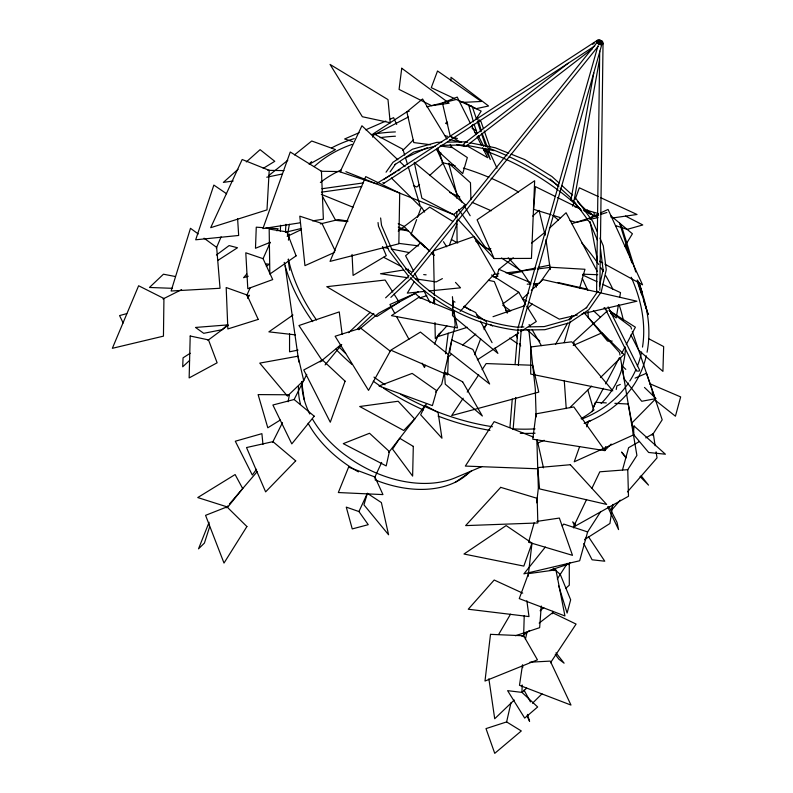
<?xml version="1.0" encoding="UTF-8"?>
<svg xmlns="http://www.w3.org/2000/svg" width="793" height="793" viewBox="0 0 793 793"><rect width="100%" height="100%" fill="white"/><g stroke="black" fill="none" stroke-linecap="round" stroke-linejoin="round"><path stroke-width="1.19" d="M289.564 333.833L289.554 351.805L298.039 350.1M598.626 291.646L596.594 291.229L599.706 51.119M599.825 290.248L603.037 43.189M596.594 291.229L596.604 290.714M521.953 692.388L507.609 690.663L524.688 718.101L537.654 706.969L521.953 692.388L522.171 684.964M522.686 667.647L522.765 665.178M523.608 636.729L524.232 615.705M440.591 154.774L440.69 152.444M541.252 605.991L539.656 627.669L515.48 635.748M509.949 427.328L512.258 399.028M515.073 364.582L517.988 328.907M513.111 429.528L515.728 397.442M518.344 365.345L521.269 329.551M593.798 72.946L570.99 199.638L581.656 210.472M528.138 576.402L531.974 543.294M536.643 502.831L538.348 488.121L536.871 440.254M445.557 353.777L448.204 333.11M612.622 505.161L609.926 523.499L584.917 539.369M522.488 664.97L519.484 685.301L570.99 705.076L550.273 661.104L529.992 662.195M552.424 613.752L552.8 611.324M618.461 304.69L616.211 317.953L610.57 313.294M619.69 297.454L620.513 292.627L602.621 284.291M287.413 235.194L289.376 224.28M288.127 401.754L289.376 394.785L258.112 394.597L267.796 427.784L280.236 420.072M574.231 199.796L599.508 59.673M605.743 446.578L605.079 450.216L611.145 444.05M616.22 389.522L616.885 385.884L620.304 384.427M433.127 303.531L434.356 297.593M599.478 285.837L603.195 269.471M506.618 721.927L521.308 730.958L494.743 753.35L486 728.608L506.618 721.927L510.979 702.767M525.402 639.297L527.038 632.11M463.816 143.89L464.311 146.239L465.818 146.378L592.45 48.66M613.058 504.398L611.433 510.305L620.235 500.185M622.446 470.15L628.601 447.708L639.327 441.582M518.087 327.678L597.952 45.915M521.705 327.122L601.818 44.477M564.249 342.606L570.266 321.314M570.93 318.955L571.604 316.585M579.624 288.196L584.966 269.273L550.857 267.281L537.545 268.946M372.551 137.11L373.543 133.63L406.859 111.853L422.57 98.986L446.955 139.112M534.135 522.894L528.574 542.253L572.496 555.338L559.362 518.057L536.831 521.407M496.061 278.472L498.916 269.342L513.289 257.784M449.532 244.938L456.907 223.973M579.614 446.647L574.231 461.813L634.132 434.633M586.661 426.812L588.733 420.984M592.044 411.646L595.355 402.319L606.318 402.894M531.994 543.116L523.826 566.093L463.964 554.02L506.142 525.581L530.993 542.442M572.655 206.22L573.904 202.76M575.163 199.311L579.336 187.802L598.2 196.525M416.642 219.621L411.052 234.559L425.177 247.416M417.495 217.322L421.37 206.983L424.612 212.088M474.581 354.719L480.647 338.77M484.107 329.66L486.704 322.83M209.104 522.26L198.518 548.845L204.406 543.086L209.501 527.276L209.263 524.262M216.33 248.14L221.108 236.82M425.405 365.295L424.453 367.526L422.064 363.184M434.505 344.043L438.807 333.982M246.682 295.66L250.152 287.819M263.078 258.677L245.8 252.789L247.793 288.711L272.713 279.582L263.078 258.677L270.026 242.985M358.932 511.554L346.263 507.114L352.241 528.921L368.249 524.679L358.932 511.554L367.199 493.692M374.425 478.06L381.661 462.428M586.592 499.461L573.369 527.127L628.492 496.269L627.749 469.674L599.815 471.805L591.885 488.399M272.584 442.365L282.506 422.629M294.094 399.593L306.772 374.365M603.364 388.263L593.075 407.889L587.871 390.186M605.654 383.901L619.383 357.722M621.662 353.361L625.102 346.819M626.242 344.638L635.391 327.182L609.361 310.687M573.706 527.94L575.421 524.718M440.64 332.217L438.232 336.51L467.355 327.291M555.467 344.469L567.6 323.167M569.424 319.976L571.852 315.713M276.955 230.842L278.155 228.761L266.002 227.878M498.619 634.499L510.514 614.198M414.342 281.545L407.295 293.132L425.444 291.318M624.696 246.425L632.418 233.776L610.66 215.637M247.585 298.337L249.517 295.254L247.089 295.72M471.3 126.731L472.618 124.65M475.909 119.436L481.173 111.089L456.302 99.482L426.872 106.847M557.31 578.949L567.342 563.387M587.405 532.252L600.787 511.495M627.541 469.991L636.908 455.46L620.404 357.445M568.75 564.675L570.088 562.614M584.768 539.845L586.106 537.773M652.183 435.317L662.195 419.794L632.338 331.375M550.491 662.789L576.085 624.081L552.582 612.741L539.171 623.08M463.162 398.225L451.673 415.562L538.754 392.109L532.718 365.266L486.159 363.561L482.104 369.677M467.226 392.109L478.714 374.782M386.052 172.19L392.951 162.317L412.479 149.193L436.913 142.343L441.81 142.254M390.077 171.903L395.459 164.201L395.003 164.587L413.649 152.137L435.268 146.081M597.744 291.477L586.305 307.833L586.761 307.446L568.115 319.896L544.216 326.597L528.673 326.875M523.34 306.276L525.462 303.273M540.271 282.278L550.857 267.281M256.565 469.268L252.303 475.027L235.303 441.225L261.898 433.662L262.959 444.397M571.089 198.825L571.594 198.151M388.748 452.397L426.575 403.696M435.654 392.01L441.711 384.218L455.182 325.021L453.735 310.232M545.336 547.051L523.895 573.864L579.663 560.76L587.623 531.925L563.714 524.064L562.187 525.977M410.715 273.932L597.228 42.277M412.419 277.025L598.368 46.073M325.1 364.929L341.733 344.568M226.203 507.807L227.789 505.954M229.375 504.1L257.21 471.647M246.752 274.031L243.57 277.719L248.249 276.232M627.432 491.908L657.03 457.878L656.089 451.812M471.766 470.804L455.113 482.461M446.905 325.913L435.298 338.631L434.96 322.573M460.158 311.381L494.961 273.238L473.847 236.572L433.464 250.925L434.395 295.392M631.962 422.897L655.365 399.117L646.483 373.255L635.094 378.112M402.785 150.432L413.252 140.024M465.818 146.378L466.393 145.813M382.652 182.846L384.02 183.074M532.49 703.232L541.986 693.835M569.889 407.602L591.697 386.161M600.43 377.587L623.982 354.441L601.966 332.842L573.22 345.48M514.241 700.031L494.713 718.755L488.875 678.808M522.22 692.368L526.661 688.106M348.652 332.683L370.281 312.283M385.606 297.841L409.039 275.746M357.633 328.699L373.8 313.443M390.86 297.355L411.527 277.877M528.653 292.914L522.448 298.753L526.661 301.082M531.31 290.416L542.828 279.582L636.928 301.211L581.993 313.909M189.577 360.438L182.697 366.812L183.054 357.841L190.201 353.242M549.331 228.265L566.083 212.752L597.248 271.474M607.408 310.856L573.636 341.793L574.677 345.342M419.576 184.561L416.86 187.009L413.431 185.661M429.519 175.56L443.069 163.289L437.786 148.192M532.718 216.102L539.071 210.373L545.059 235.134M238.049 169.305L223.358 182.4L233.152 181.002M246.316 161.941L260.084 149.659L274.765 161.316L263.226 168.364M527.761 308.061L532.301 304.026M540.122 610.769L543.77 607.577M565.647 588.406L569.295 585.204L569.285 563.843L549.688 570.336M320.134 361.965L340.891 344.677M358.813 329.749L378.618 313.255L418.377 291.705M447.599 357.514L451.356 354.392M462.636 345.014L475.79 334.081M483.314 327.826L486.129 325.487M268.668 175.659L287.809 160.255M294.51 154.863L311.728 141.005L335.479 149.57L309.161 164.349M531.498 243.134L544.92 232.339L545.267 234.738M464.391 143.315L568.194 63.222M592.678 44.329L594.631 42.812M521.923 636.382L529.585 630.475M398.195 231.09L429.677 207.142L452.714 221.386M207.915 340.336L228.424 325.031M216.4 255.019L229.108 245.582L237.503 247.743L217.906 260.391M266.309 266.369L269.273 264.188L265.734 263.861M502.901 303.838L518.781 292.27L525.561 304.234M292.974 315.019L268.886 331.851L295.363 334.864M383.574 179.555L597.377 40.324M383.673 183.421L594.78 45.944M477.327 359.794L518.711 332.911M520.783 331.573L536.306 321.492L526.76 306.247M447.47 122.122L445.507 123.282L447.787 124.105M395.747 172.111L376.11 183.738L340.088 171.893L361.925 125.77L397.858 159.789M397.818 170.882L399.88 169.662M645.77 437.905L653.273 433.622L655.157 445.745M442.385 278.611L436.18 281.902L415.601 278.888M373.334 135.236L408.316 117.017M163.001 298.961L181.577 289.663M287.205 236.403L301.548 229.484M405.937 157.668L427.199 147.736M573.716 200.47L571.347 200.361M589.477 218.055L598.229 214.001M600.42 212.99L608.072 209.441L642.558 284.806L604.94 264.178M334.587 252.382L304.938 265.645L299.794 216.172L322.008 223.497L335.161 250.806M359.11 132.689L344.648 138.983L352.697 141.62M365.791 129.784L385.814 121.061M390.265 119.119L393.606 117.671L396.688 124.422M481.866 466.562L456.937 477.069A98.947 66.215 29.4 0 1 312.7 419.428M537.376 443.148L544.176 440.274M584.956 423.075L590.626 420.686M270.334 242.291L255.485 248.268L256.268 227.175L263.563 227.7M493.008 316.694L524.986 305.622M571.812 223.725L598.695 215.101M601.035 214.348L606.873 212.474M419.695 297.92L426.763 295.66M126.721 313.622L119.565 315.584L123.153 322.959M409.218 111.258L406.859 111.853L413.777 142.571L430.54 144.752M285.53 232.26L301.152 228.503M320.392 223.894L338.423 219.562L348.068 221.128M577.225 315.019L559.303 319.163L528.772 302.252M587.514 219.879L575.896 222.407L570.028 220.593M589.833 219.374L597.962 217.599L583.698 210.532M266.755 177.206L282.169 174.024M535.82 267.965L520.614 271.077L508.194 257.804M538.16 267.489L549.856 265.09M493.226 277.054L498.044 276.133M508.888 274.061L522.141 271.523L501.513 258.012M403.627 269.997L380.501 273.744L408.345 277.828M406.056 269.6L408.494 269.214M300.398 222.764L262.919 228.592L290.268 152.008L321.443 171.258L323.366 219.185L312.482 220.88M321.988 188.734L363.154 182.945M321.452 192.164L361.707 186.504M493.999 274.418L498.837 273.813M506.093 272.901L535.126 269.253M429.072 290.962L460.535 287.829L455.499 282.397M527.216 284.191L530.923 283.953M533.392 283.785L539.557 283.388M447.926 142.145L465.045 141.838L467.761 142.373M441.136 145.377L463.855 144.97M523.886 326.964L517.046 327.152C475.859 322.245 437.409 302.202 408.811 272.306M494.148 258.548L531.449 258.389L534.66 180.745L477.099 219.8L494.148 258.548L457.7 219.076M612.216 341.089L607.497 341.04L588.208 317.428L588.109 311.57M267.865 170.336L283.963 170.614M321.106 171.258L340.921 171.595M582.914 274.2L597.744 274.695M172.507 288.325L149.451 287.462L163.457 274.209L175.342 276.519M537.604 468.782L465.332 466.086L494.158 421.648L533.362 437.052M614.853 403.33L628.244 404.034L633.904 433.454M490.847 248.645L486.069 248.308L458.542 209.402M423.7 274.606L426.128 274.824M347.453 221.614L335.647 220.345L322.523 196.495M399.077 243.411L418.605 245.889M440.115 146.001L452.089 147.557L450.166 144.395M475.106 132.49L477.386 132.818M398.73 229.355L408.375 230.922L429.578 251.252M470.15 142.839L495.159 147.756L508.779 153.208M467.067 145.347L494.108 150.66M533.848 284.687L537.386 285.391M382.95 247.307L387.737 248.268M391.316 248.982L409.238 252.6M488.379 280.306L494.297 281.555L507.262 313.176M558.044 282.526L587.028 289.098M449.651 139.568L461.576 142.334M456.768 144.613L465.055 146.536M574.975 206.884L578.464 207.875M584.272 209.54L598.229 213.535M611.006 217.203L613.336 217.867L637.017 214.487L600.41 197.556M551.224 214.784L533.6 209.332L535.424 186.623L555.179 196.406M553.573 215.508L560.621 217.688M615.487 225.589L627.144 229.385L642.786 224.964L625.518 216.053M636.62 371.045L639.168 371.074L639.614 370.053L608.112 306.881M505.656 310.182L509.156 311.411M398.264 227.115L408.375 230.922L403.835 226.233L398.215 223.705M511.049 154.11L524.669 159.562L551.918 176.522L559.025 182.965M345.877 171.684L453.556 214.596L456.044 217.282M321.334 194.335L353.054 207.251M498.916 269.342L530.15 282.477M649.576 383.614L680.652 396.916L675.428 416.206L655.702 400.594L652.084 391.861M449.621 192.431L459.752 196.892M472.122 202.354L491.254 210.779M522.736 593.144L494.188 580.02L468.257 609.232L528.99 616.577L526.849 600.747M582.498 274.903L597.03 281.684M472.103 128.476L476.494 130.538M454.766 98.728L431.283 87.666L437.528 70.983L481.371 101.454L462.597 102.416L459.236 100.84M557.37 197.497L580.407 208.906M455.004 302.093L452.823 300.993L452.476 315.614L497.905 353.391L494.991 348.018M463.727 306.504L475.721 312.571L478.635 317.943M462.973 101.891L476.048 108.691L488.567 106.004L450.979 77.258L450.979 80.936M383.723 257.309L401.228 266.458M405.6 268.748L411.071 271.602M648.555 338.641L663.662 346.581L662.928 371.382L638.712 350.258L630.891 334.943M373.543 133.63L402.913 149.262L404.688 155.111M599.567 261.224L602.789 262.998M451.336 239.466L457.739 243.054M460.921 142.343L450.226 136.198L442.415 102.961L457.224 97.083L470.497 123.53M466.264 145.406L487.645 157.688L482.669 147.776M491.571 274.983L518.781 292.27M475.721 241.122L491.194 251.252M451.058 146.735L467.325 157.559L462.725 173.598L437.141 150.214M226.62 193.77L213.852 185.086L195.693 239.793L238.673 235.471L237.603 218.561M502.693 305.186L510.791 310.915M464.321 306.078L470.358 310.341M476.395 314.613L486.466 321.73M490.49 324.575L492.503 325.992M509.621 338.086L517.67 343.775M198.24 233.965L190.489 228.315L171.11 291.011L220.038 288.265L216.648 247.386L204.059 238.197M609.064 310.569L630.762 326.716L631.555 329.045M603.979 307.862L605.862 309.409M420.756 298.327L415.155 293.46L389.928 304.512L394.686 313.205M505.944 310.687L507.768 312.333M527.018 329.581L539.845 341.089M561.692 185.384L572.368 195.058M550.134 179.049L558.351 186.494M560.175 188.149L571.129 198.081M408.504 276.182L389.046 250.737L378.459 226.144L378.023 222.555M410.288 277.788C438.39 306.713 476.405 325.17 516.382 330.136L544.841 329.7L569.275 322.84L588.812 309.726L601.243 291.943L606.239 269.779L603.304 245.889L599.934 238.069M431.352 253.036L433.117 254.642L431.352 252.947M575.312 524.252L572.685 521.853L574.34 525.105M429.875 251.123L420.746 242.787L405.59 255.762L413.569 271.057M431.699 252.789L434.435 255.296M593.372 310.668L600.509 317.279M399.662 161.494L405.045 166.599M625.806 369.389L622.247 365.95L623.972 378.618L641.725 401.278L656.039 398.601L644.481 387.43M577.423 201.66L590.389 214.388M391.336 177.969L420.369 206.646L408.256 166.827M583.727 312.402L619.591 352.607L619.997 355.026M479.507 119.912L481.004 121.646L483.452 128.615M626.073 457.353L621.543 452.06L625.994 457.948M641.051 475.681L648.515 485.128L640.07 476.573M555.992 652.808L564.11 663.176L558.887 659.221L555.259 654.374M575.222 197.665L592.718 221.297L597.05 231.358M573.488 200.5L589.883 222.635L597.407 240.13M408.99 272.505L391.881 249.398L381.532 225.351L380.62 217.976M521.675 271.077L530.299 283.993M588.297 536.474L604.772 561.206L592.084 559.789L583.767 543.532M322.414 360.894L298.941 325.536L339.245 311.907L342.17 334.418M443.456 241.706L446.707 246.811M392.783 292.092L385.15 280.038L326.766 286.689L376.943 316.506L399.147 302.133L394.052 294.094M462.141 202.364L456.58 193.115L436.695 149.223M463.984 205.446L470.16 215.736M529.08 324.515L530.319 326.627M532.162 329.789L541.401 345.629M396.48 316.466L408.97 339.285M480.389 321.165L492.066 342.645M524.014 690.049L530.458 701.924M414.709 273.238L418.704 280.881M423.839 290.714L430.113 302.728M608.915 506.459L617.013 522.319L618.57 529.595L607.616 506.717M477.168 133.432L474.075 124.174M478.258 135.593L483.73 146.447M484.82 148.618L490.292 159.472L486.753 149.084M471.607 125.73L476.028 134.552M477.138 136.753L481.559 145.575M604.831 307.763L636.145 370.559M527.008 715.881L529.585 721.333L527.454 714.384M487.229 146.834L482.075 133.244M488.26 149.074L497.003 168.195M582.27 278.264L587.791 290.387M382.454 246.633L386.27 255.643L353.083 275.409L352.062 254.444M516.065 334.626L517.452 338.006M519.772 343.656L520.694 345.917M628.373 251.341L625.855 244.531L628.72 253.948M484.265 130.934L489.975 147.191M631.852 262.85L619.65 223.13L622.009 227.621L635.798 271.979M638.306 281.396L642.34 292.994L639.069 282.486M476.514 119.099L472.182 106.411L468.742 105.291L473.411 121.815M477.297 121.408L480.845 131.787M481.629 134.096L485.96 146.784M637.136 280.881L641.715 294.808M643.619 300.606L648.198 314.534L637.582 280.583M554 570.643L553.276 568.284L560.255 574.38L570.663 599.815L567.104 613.058L558.738 585.958M405.401 157.46L407.543 164.478M477.257 117.295L481.391 130.974M535.721 284.816L536.395 287.195M537.089 439.59L543.473 467.84M590.161 221.653L597.416 260.045M545.961 239.545L550.273 269.531M285.183 266.022L298.852 362.064M301.627 381.512L304.225 399.741M600.539 249.151L603.106 270.046M528.822 329.779L535.285 388.709L536.157 416.94M452.406 296.681L453.487 307.773M594.086 212.693L594.344 216.34M564.279 380.69L566.232 408.603M470.923 199.677L470.477 182.767L448.719 163.259L456.58 193.115L456.629 198.052M434.445 297.871L434.574 304.046M456.778 211.632L456.837 217.807M456.867 220.276L457.105 242.489M628.462 383.049A192.362 128.714 29.4 0 1 581.685 419.101M535.047 428.874A192.362 128.714 29.4 0 1 512.863 428.854M492.413 426.713A192.362 128.714 29.4 0 1 400.822 394.369M385.041 384.744A192.362 128.714 29.4 0 1 373.969 377.101M345.669 353.509A192.362 128.714 29.4 0 1 338.809 346.69M316.516 319.956A192.362 128.714 29.4 0 1 288.384 259.172M285.539 231.615A192.362 128.714 29.4 0 1 285.956 224.29M314.216 166.55A192.362 128.714 29.4 0 1 352.062 144.385M380.144 137.665A192.362 128.714 29.4 0 1 395.4 136.218M484.067 150.452A192.362 128.714 29.4 0 1 558.193 190.201M559.154 190.915A192.362 128.714 29.4 0 1 574.519 203.365M631.228 277.243A192.362 128.714 29.4 0 1 642.508 347.096M641.606 351.993A192.362 128.714 29.4 0 1 637.403 366.049M636.026 369.369A192.362 128.714 29.4 0 1 629.801 381.027M646.295 355.839A197.903 132.421 29.4 0 1 584.124 423.393M535.067 433.196A197.903 132.421 29.4 0 1 520.297 433.325M489.955 430.351A197.903 132.421 29.4 0 1 438.083 416.087M423.343 409.941A197.903 132.421 29.4 0 1 383.406 388.114M381.334 386.756A197.903 132.421 29.4 0 1 373.245 381.185M351.933 364.403A197.903 132.421 29.4 0 1 335.895 349.277M312.68 321.641A197.903 132.421 29.4 0 1 284.221 262.384M280.365 231.229A197.903 132.421 29.4 0 1 280.593 225.281M309.825 163.259A197.903 132.421 29.4 0 1 311.58 161.673M331.791 147.815A197.903 132.421 29.4 0 1 354.283 138.606M371.382 134.503A197.903 132.421 29.4 0 1 395.39 131.916M445.299 135.871A197.903 132.421 29.4 0 1 447.718 136.346M451.336 137.11A197.903 132.421 29.4 0 1 457.383 138.488M487.725 147.776A197.903 132.421 29.4 0 1 507.024 155.725M509.255 156.746A197.903 132.421 29.4 0 1 558.966 186.117M587.316 209.897A197.903 132.421 29.4 0 1 592.5 215.022M637.294 279.988A197.903 132.421 29.4 0 1 647.068 352.221M309.766 413.996A98.947 66.215 29.4 0 1 301.816 381.77M594.106 409.803A181.399 121.379 29.4 0 1 581.11 418.615M289.732 270.274A181.399 121.379 29.4 0 1 288.246 259.291M288.424 240.15A181.399 121.379 29.4 0 1 289.286 234.084M320.352 182.489A181.399 121.379 29.4 0 1 341.277 169.93M441.959 162.624A181.399 121.379 29.4 0 1 455.123 165.717M463.399 168.057A181.399 121.379 29.4 0 1 488.835 177.265M491.125 178.247A181.399 121.379 29.4 0 1 518.553 192.025M552.681 215.349A181.399 121.379 29.4 0 1 558.361 220.058M581.705 242.836A181.399 121.379 29.4 0 1 598.665 264.475M600.688 267.509A181.399 121.379 29.4 0 1 603.265 271.563M605.693 275.607A181.399 121.379 29.4 0 1 612.771 289.078M619.164 304.968A181.399 121.379 29.4 0 1 623.328 320.293M625.508 347.968A181.399 121.379 29.4 0 1 601.104 403.538M468.822 472.846A98.947 66.215 29.4 0 1 375.02 479.844M358.436 471.885A98.947 66.215 29.4 0 1 308.11 423.244M300.527 404.499A98.947 66.215 29.4 0 1 298.485 386.597M598.725 43.912A1.665 0.664 15.8 0 0 601.074 44.795A1.665 0.664 15.8 0 0 601.431 43.833A1.665 0.664 15.8 0 0 598.963 43.288A1.665 1.001 56.9 0 0 598.794 40.968A1.665 1.001 56.9 0 0 596.931 40.879A1.665 1.001 56.9 0 0 598.338 43.218M600.232 44.18A1.665 1.071 0.7 0 1 600.737 42.465A1.665 1.071 0.7 0 1 603.077 43.377A1.665 1.071 0.7 0 1 600.975 44.467M530.705 346.967L530.695 374.058L612.761 390.81L571.743 341.803L530.705 346.967M163.933 298.495L163.447 336.143L112.348 348.315L138.626 285.758L163.933 298.495M399.712 193.135L398.839 243.798L330.037 261.393L365.742 176.611L399.712 193.135M413.302 446.39L412.628 476.097L392.565 449.106L399.702 438.291L413.302 446.39M190.201 336.014L189.15 377.914L217.123 362.798L208.5 339.9L190.201 336.014M448.441 354.62L447.629 374.93L390.81 350.159L420.439 332.079L448.441 354.62M269.214 170.356L266.993 209.887L210.69 227.69L242.172 159.502L269.214 170.356M634.043 425.99L633.339 434.237L648.654 452.476L665.406 454.22L634.043 425.99M490.5 634.35L484.989 681.048L537.446 659.835L523.638 635.768L490.5 634.35M401.744 68.248L399.077 89.411L431.58 105.667L449.165 103.209L401.744 68.248M536.058 413.847L532.767 439.183L604.99 450.672L573.825 406.928L536.058 413.847M451.772 339.989L449.621 352.518L489.638 384.01L472.856 349.475L451.772 339.989M389.393 451.574L386.191 465.917L343.26 443.644L369.528 433.265L389.393 451.574M436.685 390.681L432.393 405.619L379.014 385.983L412.152 373.404L436.685 390.681M367.357 493.345L363.947 504.844L388.57 534.76L381.374 502.564L367.357 493.345M345.084 381.175L330.284 422.243L303.759 369.974L322.473 360.022L345.084 381.175M528.455 573.646L519.266 598.616L564.943 615.953L555.903 569.83L528.455 573.646M348.603 467.146L338.333 492.542L382.95 494.594L374.93 476.98L348.603 467.146M425.187 405.491L420.667 414.808L441.949 438.212L438.093 412.529L425.187 405.491M390.235 351.17L368.537 390.374L335.132 336.242L360.726 328.153L390.235 351.17M246.901 526.542L224.003 563.07L205.565 515.341L226.976 506.896L246.901 526.542M242.688 488.577L227.789 507.094L197.744 497.558L235.115 474.551L242.688 488.577M314.216 416.196L291.794 443.882L272.891 405.005L294.134 399.503L314.216 416.196M500.72 487.348L465.63 525.61L537.842 522.964L537.168 498.341L500.72 487.348M414.699 418.991L403.746 430.5L359.705 406.512L398.155 401.248L414.699 418.991M295.71 460.872L265.625 491.868L246.524 447.549L272.941 441.651L295.71 460.872M303.699 380.481L287.443 396.094L259.757 363.115L297.99 356.186L303.699 380.481M227.333 324.932L222.199 329.68L203.712 333.318L195.514 327.45L227.333 324.932M465.59 204.901L453.556 214.596L421.876 198.161L414.283 162.327L465.59 204.901M296.096 255.861L269.838 274.071L269.174 229.068L286.897 231.933L296.096 255.861M419.011 297.177L391.435 315.654L457.492 327.935L453.854 311.52L419.011 297.177M258.221 319.401L227.859 328.946L226.183 287.522L246.99 294.976L258.221 319.401M570.345 464.718L537.713 467.602L539.557 488.904L606.645 504.427L570.345 464.718M390.206 122.737L362.342 116.73L330.057 64.431L387.995 99.601L390.206 122.737M462.666 381.869L444.486 372.006L445.24 384.149L482.362 416.018L462.666 381.869M597.337 42.743A1.665 0.615 38.8 0 0 599.677 44.358A1.665 0.615 38.8 0 0 598.715 42.544A1.665 0.615 38.8 0 0 597.337 42.743M597.882 41.077A1.665 1.417 52.3 0 0 600.242 42.653A1.665 1.417 52.3 0 0 600.063 39.928A1.665 1.417 52.3 0 0 597.882 41.077M599.756 42.921A1.665 1.447 10.2 0 0 602.591 42.624A1.665 1.447 10.2 0 0 600.747 40.602A1.665 1.447 10.2 0 0 599.756 42.921"/></g></svg>
